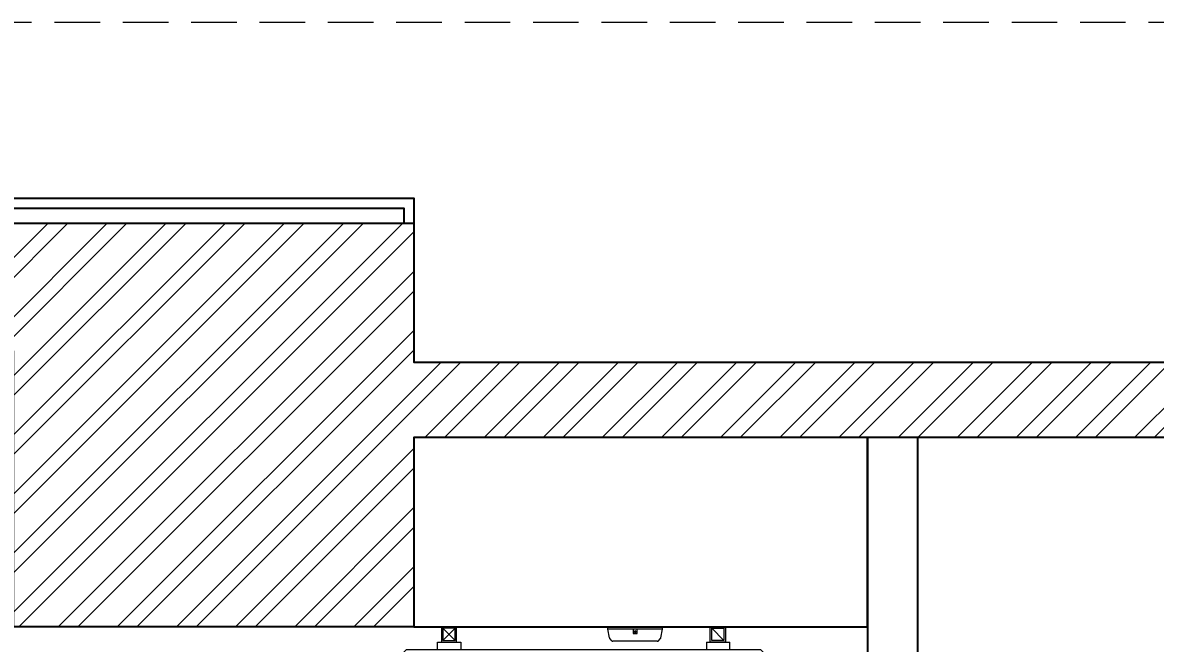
# Model space of a CAD drawing. Header units: feet. Extents: x 4081045 to 4105960, y -5462154 to -5452244.
# Drawn here: x 4101450 to 4103705, y -5455632 to -5454395 of the extents above; entities that cross this region are included whole.
import ezdxf

# ---------------------------------------------------------------- set-up
doc = ezdxf.new("R2010")
doc.units = ezdxf.units.FT
doc.header["$LTSCALE"] = 33
doc.header["$MEASUREMENT"] = 0
doc.linetypes.add('a_p6_plan_L18$0$HIDDEN', pattern=[0.375, 0.25, -0.125])
doc.layers.add('A-WALL', color=1, linetype='Continuous')
doc.layers.add('EL4', color=73, linetype='Continuous')
for name, color, linetype, lineweight in [('A-WALL HATCH', 251, 'Continuous', 0), ('beam', 90, 'Continuous', 9), ('LENS-PARTITION', 21, 'Continuous', 25), ('LENS-TEXT', 31, 'Continuous', 5), ('LENS_DIMENSION', 193, 'Continuous', 0), ('LK-EQPMT', 3, 'Continuous', 18)]:
    doc.layers.add(name, color=color, linetype=linetype, lineweight=lineweight)
doc.styles.get("Standard").update_dxf_attribs({"font": 'GILC____.TTF'})

# ---------------------------------------------------------------- blocks, each defined once
blk = doc.blocks.new('A$Ca052e964')
at = {"layer": 'A-WALL HATCH'}
h = blk.add_hatch(dxfattribs=at)
h.set_pattern_fill('ANSI32', color=256, scale=222)
h.set_pattern_definition([(45, (-3491259.28, 5460705.52), (-58.8666395, 58.8666395), []), (45, (-3491220.04, 5460705.52), (-58.8666395, 58.8666395), [])])
h.paths.add_polyline_path([(-150, 4734), (-150, 4414.4), (0, 4414.4), (0, 5102), (-3731, 5102), (-3731, 5379), (-4917, 5379), (-4917, 5124), (-4528, 5124), (-4528, 4575), (-3731, 4575), (-3731, 4952), (-409, 4952), (-409, 4734)])
h.paths.add_polyline_path([(0, 797.2), (0, 4414.4), (-150, 4414.4), (-150, 797.2)])
h.paths.add_polyline_path([(0, 0), (0, 797.2), (-150, 797.2), (-150, 150), (-5503.1, 150), (-5503.1, 0)])
h.paths.add_polyline_path([(-5503.1, 0), (-5503.1, 150), (-10984.8, 150), (-10984.8, 0)])
h.paths.add_polyline_path([(-10984.8, 0), (-10984.8, 150), (-20135, 150), (-20163, 108.6), (-20236.3, 0)])
h.paths.add_polyline_path([(-15761, 4575), (-15761, 5124), (-15378, 5124), (-15378, 5379), (-16604.1, 5379), (-17147, 4575)])
h.paths.add_polyline_path([(-11495, 5124), (-11495, 5379), (-12150, 5379), (-12150, 5124)])
h.paths.add_polyline_path([(-8160, 5124), (-8160, 5379), (-8210, 5379), (-8806, 5379), (-8806, 5124)])
at = {"layer": 'A-WALL'}
blk.add_lwpolyline([(-20135, 150), (-150, 150), (-150, 4734), (-409, 4734), (-409, 4952), (-3731, 4952), (-3731, 4575), (-4528, 4575), (-4528, 5124), (-4917, 5124), (-4917, 5379), (-3731, 5379), (-3731, 5102), (0, 5102), (0, 0), (-20236.3, 0)], dxfattribs=at)
at = {"layer": 'beam', "linetype": 'a_p6_plan_L18$0$HIDDEN', "lineweight": 5, "ltscale": 11}
blk.add_line((0, 5779), (-15429, 5779), dxfattribs=at)
at = {"layer": 'EL4'}
for points in [[(-4917, 5379), (-4917, 5429), (-3731, 5429), (-3731, 5379)], [(-4897, 5379), (-4897, 5409), (-3751, 5409), (-3751, 5379)]]:
    blk.add_lwpolyline(points, dxfattribs=at)
blk = doc.blocks.new('32INCH VC FOR CLINIC')
at = {"layer": 'LK-EQPMT'}
for p, q in [((116.9, 152.6), (92.6, 128.3)), ((92.6, 152.6), (116.9, 128.3)), ((627.7, 152.6), (652, 128.3))]:
    blk.add_line(p, q, dxfattribs=at)
at = {"layer": 'LK-EQPMT', "ltscale": 12}
for p, q in [((81.5, 109.7), (81.5, 125.2)), ((81.5, 125.2), (128, 125.2)), ((128, 125.2), (128, 109.7)), ((617, 125.2), (617, 109.7)), ((617, 125.2), (663.5, 125.2)), ((663.5, 109.7), (663.5, 125.2)), ((0, 90.3), (19.4, 109.7)), ((0, 70.9), (0, 90.3)), ((725.6, 109.7), (19.4, 109.7)), ((745, 90.3), (725.6, 109.7)), ((745, 70.9), (745, 90.3))]:
    blk.add_line(p, q, dxfattribs=at)
at = {"layer": 'LK-EQPMT'}
for points in [[(89.6, 125.2), (119.9, 125.2), (119.9, 155.6), (89.6, 155.6)], [(92.6, 128.3), (116.9, 128.3), (116.9, 152.6), (92.6, 152.6)], [(655, 125.2), (624.7, 125.2), (624.7, 155.6), (655, 155.6)], [(652, 128.3), (627.7, 128.3), (627.7, 152.6), (652, 152.6)]]:
    blk.add_lwpolyline(points, close=True, dxfattribs=at)
at = {"layer": 'LK-EQPMT', "ltscale": 12}
blk.add_lwpolyline([(0, 58), (0, 70.9), (745, 70.9), (745, 58)], close=True, dxfattribs=at)
at = {"layer": 'LENS-TEXT', "color": 0, "ltscale": 2, "insert": (391.2, 25.6), "char_height": 50, "attachment_point": 5}
blk.add_mtext_dynamic_manual_height_columns('32" TV SCREEN -VC', width=466.48, gutter_width=12.5, heights=[0], dxfattribs=at)
blk = doc.blocks.new('A$C142a10c7')
at = {"color": 7, "linetype": 'Continuous', "lineweight": 0}
for p, q in [((8.7, 28.4), (3.6, 23.4)), ((99.8, 28.4), (104.9, 23.4)), ((3, 22.3), (0, 5)), ((0, 5), (0, 0)), ((50.7, 5), (57.7, 5)), ((58.2, 5), (63, 5)), ((105.4, 22.3), (108.5, 5)), ((108.5, 5), (108.5, 0))]:
    blk.add_line(p, q, dxfattribs=at)
for points in [[(10.1, 29), (10.1, 29), (10.2, 29), (10.5, 29), (10.8, 29), (11.1, 29), (11.6, 29), (12.1, 29), (12.8, 29), (13.5, 29), (14.2, 29), (15.1, 29), (16, 29), (17, 29), (18.1, 29), (19.2, 29), (20.4, 29), (21.7, 29), (23, 29), (24.4, 29), (25.8, 29), (27.3, 29), (28.8, 29), (30.3, 29), (31.9, 29), (33.5, 29), (35.2, 29), (36.9, 29), (38.6, 29), (40.3, 29), (42, 29), (43.8, 29), (45.5, 29), (63, 29), (64.7, 29), (66.5, 29), (68.2, 29), (69.9, 29), (71.6, 29), (73.3, 29), (74.9, 29), (76.5, 29), (78.1, 29), (79.7, 29), (81.2, 29), (82.7, 29), (84.1, 29), (85.5, 29), (86.8, 29), (88, 29), (89.2, 29), (90.4, 29), (91.4, 29), (92.5, 29), (93.4, 29), (94.2, 29), (95, 29), (95.7, 29), (96.4, 29), (96.9, 29), (97.3, 29), (97.7, 29), (98, 29), (98.3, 29), (98.4, 29), (98.4, 29)], [(0, 5), (0, 5), (0.2, 5), (0.4, 5), (0.7, 5), (1, 5), (1.5, 5), (2, 5), (2.6, 5), (3.3, 5), (4, 5), (4.9, 5), (5.8, 5), (6.8, 5), (7.8, 5), (8.9, 5), (10.1, 5), (11.3, 5), (12.7, 5), (14, 5), (15.4, 5), (16.9, 5), (18.4, 5), (20, 5), (21.6, 5), (23.3, 5), (25, 5), (26.8, 5), (28.5, 5), (30.3, 5), (32.2, 5), (34, 5), (35.9, 5), (37.8, 5), (39.7, 5), (41.6, 5), (43.6, 5), (45.5, 5)], [(0, 5), (0, 5), (0.2, 5), (0.4, 5), (0.7, 5), (1, 5), (1.5, 5), (2, 5), (2.6, 5), (3.3, 5), (4, 5), (4.9, 5), (5.8, 5), (6.8, 5), (7.8, 5), (8.9, 5), (10.1, 5), (11.3, 5), (12.7, 5), (14, 5), (15.4, 5), (16.9, 5), (18.4, 5), (20, 5), (21.6, 5), (23.3, 5), (25, 5), (26.8, 5), (28.5, 5), (30.3, 5), (32.2, 5), (34, 5), (35.9, 5), (37.8, 5), (39.7, 5), (41.6, 5), (43.6, 5), (45.5, 5), (50.2, 5)], [(0, 0), (0, 0), (0.2, 0), (0.4, 0), (0.7, 0), (1, 0), (1.5, 0), (2, 0), (2.6, 0), (3.3, 0), (4, 0), (4.9, 0), (5.8, 0), (6.8, 0), (7.8, 0), (8.9, 0), (10.1, 0), (11.3, 0), (12.7, 0), (14, 0), (15.4, 0), (16.9, 0), (18.4, 0), (20, 0), (21.6, 0), (23.3, 0), (25, 0), (26.8, 0), (28.5, 0), (30.3, 0), (32.2, 0), (34, 0), (35.9, 0), (37.8, 0), (39.7, 0), (41.6, 0), (43.6, 0), (45.5, 0)], [(45.5, 5), (63, 5), (64.9, 5), (66.8, 5), (68.8, 5), (70.7, 5), (72.6, 5), (74.4, 5), (76.3, 5), (78.1, 5), (79.9, 5), (81.7, 5), (83.5, 5), (85.2, 5), (86.8, 5), (88.5, 5), (90, 5), (91.6, 5), (93, 5), (94.5, 5), (95.8, 5), (97.1, 5), (98.4, 5), (99.6, 5), (100.7, 5), (101.7, 5), (102.7, 5), (103.6, 5), (104.4, 5), (105.2, 5), (105.9, 5), (106.5, 5), (107, 5), (107.5, 5), (107.8, 5), (108.1, 5), (108.3, 5), (108.4, 5), (108.5, 5)], [(45.5, 0), (63, 0), (64.9, 0), (66.8, 0), (68.8, 0), (70.7, 0), (72.6, 0), (74.4, 0), (76.3, 0), (78.1, 0), (79.9, 0), (81.7, 0), (83.5, 0), (85.2, 0), (86.8, 0), (88.5, 0), (90, 0), (91.6, 0), (93, 0), (94.5, 0), (95.8, 0), (97.1, 0), (98.4, 0), (99.6, 0), (100.7, 0), (101.7, 0), (102.7, 0), (103.6, 0), (104.4, 0), (105.2, 0), (105.9, 0), (106.5, 0), (107, 0), (107.5, 0), (107.8, 0), (108.1, 0), (108.3, 0), (108.4, 0), (108.5, 0)], [(58.2, 5), (58.2, 13.4), (50.2, 13.4), (50.2, 5)], [(63, 5), (64.9, 5), (66.8, 5), (68.8, 5), (70.7, 5), (72.6, 5), (74.4, 5), (76.3, 5), (78.1, 5), (79.9, 5), (81.7, 5), (83.5, 5), (85.2, 5), (86.8, 5), (88.5, 5), (90, 5), (91.6, 5), (93, 5), (94.5, 5), (95.8, 5), (97.1, 5), (98.4, 5), (99.6, 5), (100.7, 5), (101.7, 5), (102.7, 5), (103.6, 5), (104.4, 5), (105.2, 5), (105.9, 5), (106.5, 5), (107, 5), (107.5, 5), (107.8, 5), (108.1, 5), (108.3, 5), (108.4, 5), (108.5, 5)]]:
    blk.add_lwpolyline(points, dxfattribs=at)
for points in [[(3.6, 23.4), (3.3, 23.1), (3.1, 22.7), (3.1, 22.3)], [(10.1, 29), (9.5, 29), (9, 28.8), (8.7, 28.4)], [(99.8, 28.4), (99.5, 28.8), (99, 29), (98.4, 29)], [(105.4, 22.3), (105.4, 22.7), (105.2, 23.1), (104.9, 23.4)], [(54.2, 11.6), (53.4, 11.6), (52.6, 10.9), (52.6, 10)], [(52.6, 10), (52.6, 9.1), (53.4, 8.4), (54.2, 8.4)], [(55.8, 10), (55.8, 10.9), (55.1, 11.6), (54.2, 11.6)], [(54.2, 8.4), (55.1, 8.4), (55.8, 9.1), (55.8, 10)]]:
    blk.add_open_spline(points, degree=3, dxfattribs=at)

msp = doc.modelspace()

# ---------------------------------------------------------------- linework, layer by layer
at = {"layer": 'LENS-PARTITION'}
for points in [[(4102228.9, -5455598.9), (4103131.9, -5455598.9), (4103131.9, -5455221.9), (4102228.9, -5455221.9)], [(4103131.9, -5457449.9), (4103231.9, -5457449.9), (4103231.9, -5455221.9), (4103131.9, -5455221.9)]]:
    msp.add_lwpolyline(points, close=True, dxfattribs=at)

# ---------------------------------------------------------------- block references
msp.add_blockref('32INCH VC FOR CLINIC', (4102194, -5455754.5))
at = {"rotation": 180}
msp.add_blockref('A$C142a10c7', (4102723.5, -5455598.9), dxfattribs=at)
at = {"layer": 'LENS_DIMENSION'}
msp.add_blockref('A$Ca052e964', (4105959.9, -5460173.9), dxfattribs=at)

doc.saveas('drawing.dxf')
